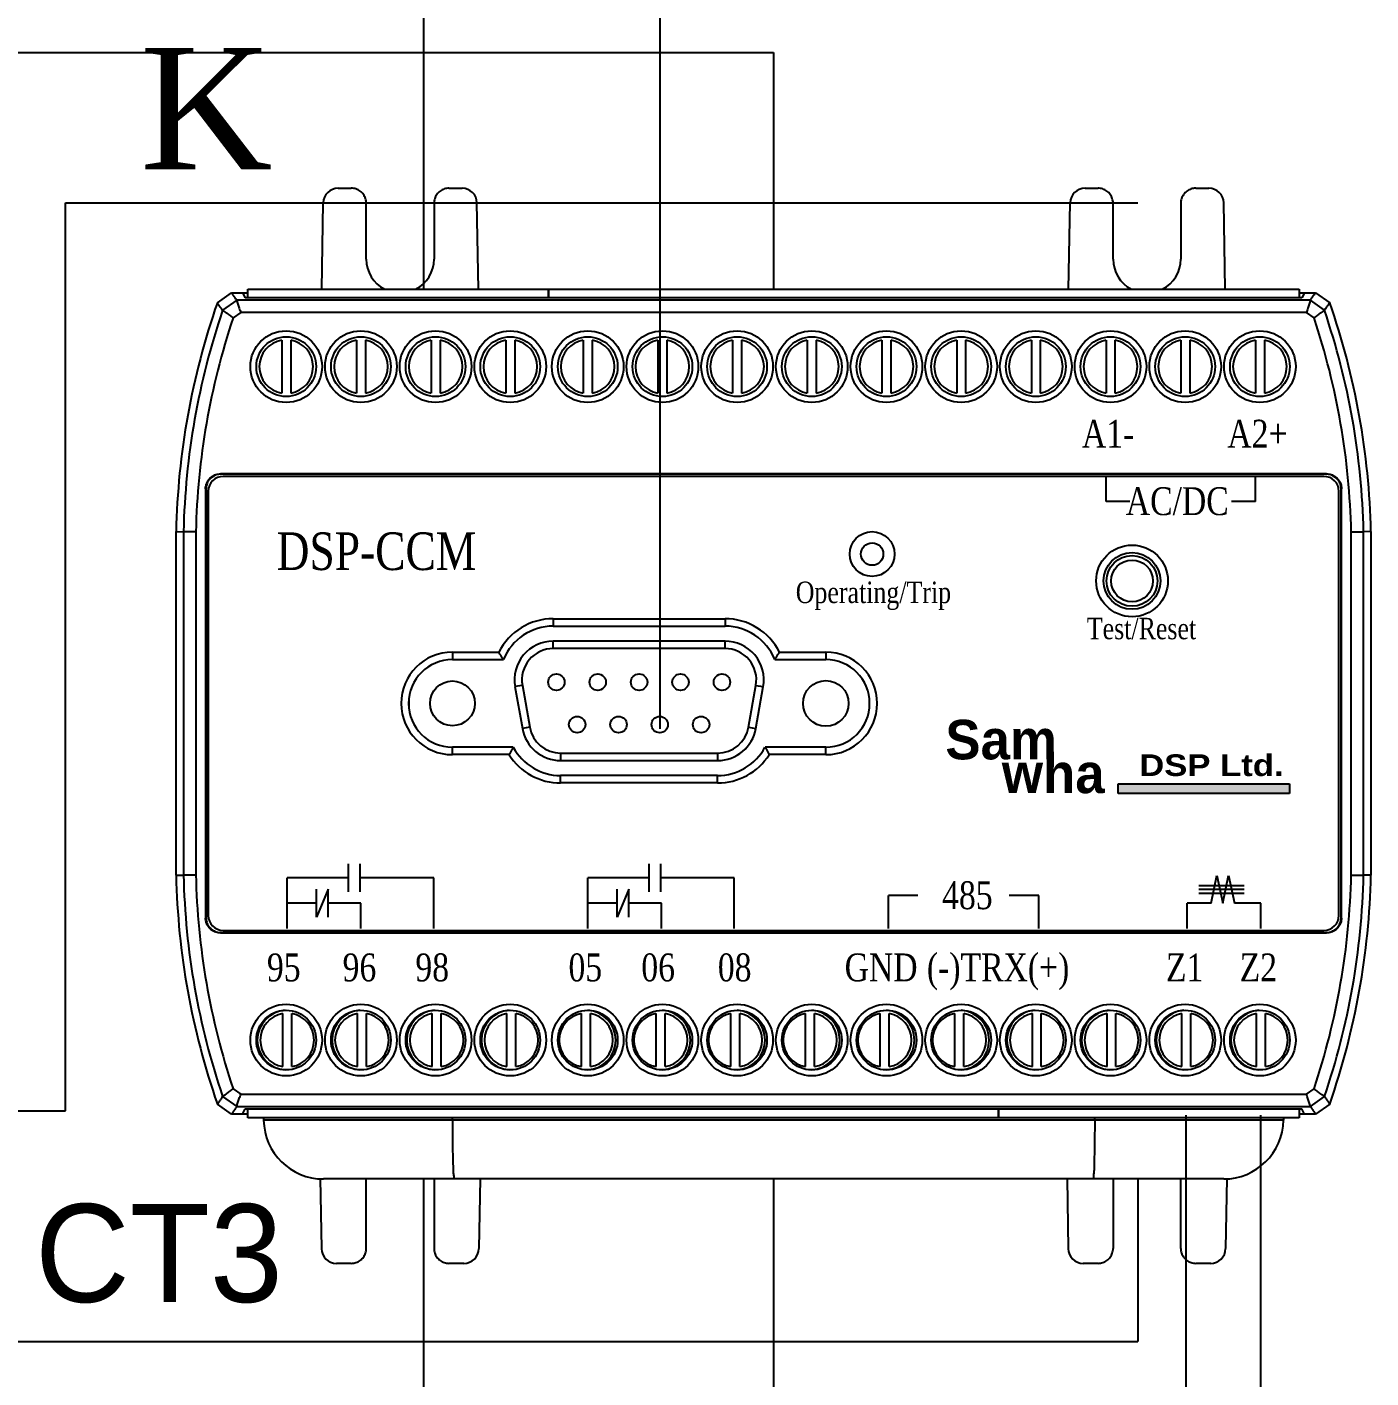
# Model space of a CAD drawing. Header units: millimetres. Extents: x 46 to 886, y 51 to 632.
# Drawn here: x 685.05 to 712.04, y 466.05 to 493.2 of the extents above; entities that cross this region are included whole.
import ezdxf
from ezdxf.enums import TextEntityAlignment as Align

# ---------------------------------------------------------------- set-up
doc = ezdxf.new("R2010")
doc.units = ezdxf.units.MM
for name, color, linetype in [('02___PRT_ALL_AXES', 7, 'Continuous'), ('03___PRT_ALL_CURVES', 7, 'Continuous'), ('40', 4, 'Continuous'), ('ASHADE', 7, 'Continuous'), ('도면층1', 7, 'Continuous')]:
    doc.layers.add(name, color=color, linetype=linetype)
doc.styles.add('ghs', font='NGULIM.TTF')
doc.styles.add('HCM', font='batang.ttc')
doc.styles.add('SS', font='batang.ttc', dxfattribs={"width": 0.8})
doc.styles.get("Standard").update_dxf_attribs({"font": 'BareunDotumPro1.ttf'})

msp = doc.modelspace()

# ---------------------------------------------------------------- hatches: boundary and pattern name
msp.add_hatch(color=5).paths.add_polyline_path([(706.967, 477.798), (706.967, 477.993), (710.409, 477.993), (710.409, 477.798)])

# ---------------------------------------------------------------- linework, layer by layer
at = {"color": 7, "linetype": 'Continuous'}
for p, q in [((691.301, 489.957), (691.564, 489.957)), ((693.525, 489.957), (693.788, 489.957)), ((706.301, 489.957), (706.564, 489.957)), ((708.525, 489.957), (708.788, 489.957)), ((690.971, 487.932), (691.001, 489.662)), ((691.864, 488.532), (691.864, 489.657)), ((693.225, 489.657), (693.225, 488.532)), ((694.118, 487.932), (694.088, 489.662)), ((705.971, 487.932), (706.001, 489.662)), ((706.864, 488.532), (706.864, 489.657)), ((708.225, 489.657), (708.225, 488.532)), ((709.118, 487.932), (709.088, 489.662)), ((688.873, 487.656), (689.156, 487.857)), ((689.156, 487.857), (689.488, 487.857)), ((689.38, 487.857), (689.431, 487.755)), ((710.658, 487.755), (689.431, 487.755)), ((689.488, 487.932), (695.525, 487.932)), ((689.488, 487.755), (689.488, 487.932)), ((695.525, 487.932), (695.525, 487.755)), ((695.526, 487.932), (710.601, 487.932)), ((695.526, 487.755), (695.526, 487.932)), ((710.601, 487.932), (710.601, 487.755)), ((710.601, 487.857), (710.933, 487.857)), ((710.709, 487.857), (710.658, 487.755)), ((710.933, 487.857), (711.216, 487.656)), ((689.262, 487.708), (688.978, 487.505)), ((710.827, 487.708), (689.262, 487.708)), ((711.111, 487.505), (710.827, 487.708)), ((689.342, 487.46), (689.188, 487.35)), ((710.747, 487.46), (689.342, 487.46)), ((710.901, 487.35), (710.747, 487.46)), ((690.166, 486.904), (690.166, 485.84)), ((690.346, 486.904), (690.346, 485.84)), ((691.666, 486.904), (691.666, 485.84)), ((691.846, 486.904), (691.846, 485.84)), ((693.166, 486.904), (693.166, 485.84)), ((693.346, 486.904), (693.346, 485.84)), ((694.666, 486.904), (694.666, 485.84)), ((694.846, 486.904), (694.846, 485.84)), ((696.223, 486.904), (696.223, 485.84)), ((696.403, 486.904), (696.403, 485.84)), ((697.723, 486.904), (697.723, 485.84)), ((697.903, 486.904), (697.903, 485.84)), ((699.223, 486.904), (699.223, 485.84)), ((699.403, 486.904), (699.403, 485.84)), ((700.723, 486.904), (700.723, 485.84)), ((700.903, 486.904), (700.903, 485.84)), ((702.223, 486.904), (702.223, 485.84)), ((702.403, 486.904), (702.403, 485.84)), ((703.723, 486.904), (703.723, 485.84)), ((703.903, 486.904), (703.903, 485.84)), ((705.223, 486.904), (705.223, 485.84)), ((705.403, 486.904), (705.403, 485.84)), ((706.723, 486.904), (706.723, 485.84)), ((706.903, 486.904), (706.903, 485.84)), ((708.223, 486.904), (708.223, 485.84)), ((708.403, 486.904), (708.403, 485.84)), ((709.723, 486.904), (709.723, 485.84)), ((709.903, 486.904), (709.903, 485.84)), ((711.152, 484.219), (688.937, 484.219)), ((688.937, 484.219), (688.944, 484.212)), ((711.145, 484.212), (688.944, 484.212)), ((711.152, 484.219), (711.145, 484.212)), ((711.1, 484.167), (688.99, 484.167)), ((706.724, 483.664), (706.724, 484.173)), ((709.724, 483.664), (709.724, 484.173)), ((688.637, 483.919), (688.637, 475.295)), ((688.637, 483.919), (688.645, 483.912)), ((688.645, 483.912), (688.645, 475.302)), ((688.69, 483.867), (688.69, 475.347)), ((711.4, 475.347), (711.4, 483.867)), ((711.452, 483.919), (711.445, 483.912)), ((711.445, 475.302), (711.445, 483.912)), ((711.452, 475.295), (711.452, 483.919)), ((688.045, 476.157), (688.045, 483.057)), ((688.045, 483.057), (688.193, 483.055)), ((688.045, 476.157), (688.045, 483.057)), ((688.045, 483.057), (688.193, 483.055)), ((688.193, 483.055), (688.193, 476.159)), ((688.442, 483.055), (688.193, 483.055)), ((688.193, 483.055), (688.193, 476.159)), ((688.442, 483.055), (688.193, 483.055)), ((688.442, 483.051), (688.442, 476.163)), ((711.647, 483.055), (711.896, 483.055)), ((711.647, 476.163), (711.647, 483.051)), ((712.045, 483.057), (711.896, 483.055)), ((711.896, 476.159), (711.896, 483.055)), ((712.045, 483.057), (712.045, 476.157)), ((695.62, 481.308), (695.62, 481.158)), ((695.62, 481.308), (699.07, 481.308)), ((699.07, 481.308), (699.07, 481.158)), ((695.62, 481.158), (699.07, 481.158)), ((695.62, 480.708), (695.62, 480.858)), ((699.07, 480.858), (695.62, 480.858)), ((699.07, 480.708), (695.62, 480.708)), ((699.07, 480.708), (699.07, 480.858)), ((693.595, 480.638), (693.595, 480.488)), ((693.595, 480.638), (694.524, 480.638)), ((693.595, 480.488), (694.62, 480.488)), ((700.069, 480.488), (701.095, 480.488)), ((700.165, 480.638), (701.095, 480.638)), ((701.095, 480.638), (701.095, 480.488)), ((694.999, 479.969), (694.851, 479.943)), ((694.851, 479.943), (694.999, 479.103)), ((694.999, 479.969), (695.147, 479.129)), ((699.542, 479.129), (699.69, 479.969)), ((699.69, 479.969), (699.838, 479.943)), ((699.69, 479.103), (699.838, 479.943)), ((695.147, 479.129), (694.999, 479.103)), ((699.542, 479.129), (699.69, 479.103)), ((693.595, 478.577), (693.595, 478.727)), ((694.816, 478.727), (693.595, 478.727)), ((694.731, 478.577), (693.595, 478.577)), ((695.768, 478.608), (695.768, 478.458)), ((695.768, 478.608), (698.921, 478.608)), ((698.921, 478.608), (698.921, 478.458)), ((701.095, 478.727), (699.873, 478.727)), ((701.095, 478.577), (699.958, 478.577)), ((701.095, 478.577), (701.095, 478.727)), ((695.768, 478.458), (698.921, 478.458)), ((695.768, 478.008), (695.768, 478.158)), ((698.921, 478.158), (695.768, 478.158)), ((698.921, 478.008), (695.768, 478.008)), ((698.921, 478.008), (698.921, 478.158)), ((691.51, 475.822), (691.51, 476.383)), ((691.744, 475.822), (691.744, 476.383)), ((697.547, 475.822), (697.547, 476.383)), ((697.781, 475.822), (697.781, 476.383)), ((688.045, 476.157), (688.193, 476.159)), ((688.045, 476.157), (688.193, 476.159)), ((688.442, 476.159), (688.193, 476.159)), ((688.442, 476.159), (688.193, 476.159)), ((690.276, 475.082), (690.276, 476.103)), ((693.219, 475.082), (693.219, 476.103)), ((696.313, 475.082), (696.313, 476.103)), ((699.256, 475.082), (699.256, 476.103)), ((711.647, 476.159), (711.896, 476.159)), ((712.045, 476.157), (711.896, 476.159)), ((690.866, 475.311), (690.866, 475.872)), ((691.1, 475.311), (691.1, 475.872)), ((696.903, 475.311), (696.903, 475.872)), ((697.137, 475.311), (697.137, 475.872)), ((691.756, 475.082), (691.756, 475.591)), ((697.794, 475.082), (697.794, 475.591)), ((702.351, 475.082), (702.351, 475.745)), ((705.37, 475.082), (705.37, 475.745)), ((708.352, 475.082), (708.352, 475.591)), ((709.833, 475.082), (709.833, 475.591)), ((688.637, 475.295), (688.645, 475.302)), ((711.452, 475.295), (711.445, 475.302)), ((688.937, 474.995), (688.944, 475.002)), ((688.937, 474.995), (711.152, 474.995)), ((688.944, 475.002), (711.145, 475.002)), ((688.99, 475.047), (711.1, 475.047)), ((711.152, 474.995), (711.145, 475.002)), ((690.186, 472.31), (690.186, 473.374)), ((690.366, 472.31), (690.366, 473.374)), ((691.686, 472.31), (691.686, 473.374)), ((691.866, 472.31), (691.866, 473.374)), ((693.186, 472.31), (693.186, 473.374)), ((693.366, 472.31), (693.366, 473.374)), ((694.686, 472.31), (694.686, 473.374)), ((694.866, 472.31), (694.866, 473.374)), ((696.186, 472.31), (696.186, 473.374)), ((696.366, 472.31), (696.366, 473.374)), ((697.686, 472.31), (697.686, 473.374)), ((697.866, 472.31), (697.866, 473.374)), ((699.186, 472.31), (699.186, 473.374)), ((699.366, 472.31), (699.366, 473.374)), ((700.686, 472.31), (700.686, 473.374)), ((700.866, 472.31), (700.866, 473.374)), ((702.186, 472.31), (702.186, 473.374)), ((702.366, 472.31), (702.366, 473.374)), ((703.686, 472.31), (703.686, 473.374)), ((703.866, 472.31), (703.866, 473.374)), ((705.243, 472.31), (705.243, 473.374)), ((705.423, 472.31), (705.423, 473.374)), ((706.743, 472.31), (706.743, 473.374)), ((706.923, 472.31), (706.923, 473.374)), ((708.243, 472.31), (708.243, 473.374)), ((708.423, 472.31), (708.423, 473.374)), ((709.743, 472.31), (709.743, 473.374)), ((709.923, 472.31), (709.923, 473.374)), ((689.188, 471.864), (689.342, 471.754)), ((689.342, 471.754), (710.747, 471.754)), ((710.747, 471.754), (710.901, 471.864)), ((689.156, 471.357), (688.873, 471.558)), ((688.978, 471.709), (689.262, 471.506)), ((689.262, 471.506), (710.827, 471.506)), ((689.38, 471.357), (689.431, 471.459)), ((689.431, 471.459), (710.658, 471.459)), ((689.488, 471.282), (689.488, 471.459)), ((704.563, 471.459), (704.563, 471.282)), ((704.564, 471.282), (704.564, 471.459)), ((710.602, 471.459), (710.602, 471.282)), ((710.709, 471.357), (710.658, 471.459)), ((710.827, 471.506), (711.111, 471.709)), ((711.216, 471.558), (710.933, 471.357)), ((689.488, 471.357), (689.156, 471.357)), ((704.563, 471.282), (689.488, 471.282)), ((689.803, 471.282), (689.803, 471.231)), ((710.286, 471.231), (689.803, 471.231)), ((693.594, 471.231), (693.594, 471.282)), ((710.602, 471.282), (704.564, 471.282)), ((706.495, 471.231), (706.495, 471.282)), ((710.287, 471.282), (710.286, 471.231)), ((710.933, 471.357), (710.602, 471.357)), ((690.94, 470.059), (690.964, 468.652)), ((709.086, 470.052), (691.003, 470.052)), ((691.864, 468.657), (691.864, 470.052)), ((693.225, 470.052), (693.225, 468.657)), ((694.149, 470.052), (694.125, 468.652)), ((705.94, 470.052), (705.964, 468.652)), ((706.864, 470.052), (706.864, 468.657)), ((708.225, 468.657), (708.225, 470.052)), ((709.149, 470.059), (709.125, 468.652)), ((691.564, 468.357), (691.264, 468.357)), ((693.825, 468.357), (693.525, 468.357)), ((706.564, 468.357), (706.264, 468.357)), ((708.825, 468.357), (708.525, 468.357))]:
    msp.add_line(p, q, dxfattribs=at)
at = {"color": 0, "linetype": 'ByBlock', "lineweight": 25}
msp.add_line((685.821, 471.424), (685.821, 489.664), dxfattribs=at)
for p, q in [((707.203, 483.664), (706.724, 483.664)), ((709.724, 483.664), (709.244, 483.664)), ((691.51, 476.103), (690.276, 476.103)), ((693.219, 476.103), (691.744, 476.103)), ((697.547, 476.103), (696.313, 476.103)), ((699.256, 476.103), (697.781, 476.103)), ((708.832, 475.591), (708.949, 476.152)), ((708.949, 476.152), (709.066, 475.591)), ((709.066, 475.591), (709.183, 476.152)), ((709.183, 476.152), (709.3, 475.591)), ((691.1, 475.872), (690.866, 475.311)), ((697.137, 475.872), (696.903, 475.311)), ((708.587, 475.949), (709.497, 475.949)), ((708.587, 475.872), (709.497, 475.872)), ((708.587, 475.794), (709.497, 475.794)), ((690.866, 475.591), (690.276, 475.591)), ((691.756, 475.591), (691.1, 475.591)), ((696.903, 475.591), (696.313, 475.591)), ((697.794, 475.591), (697.137, 475.591)), ((702.941, 475.745), (702.351, 475.745)), ((705.37, 475.745), (704.78, 475.745)), ((708.832, 475.591), (708.352, 475.591)), ((709.833, 475.591), (709.3, 475.591))]:
    msp.add_line(p, q)
at = {"color": 5}
for p, q in [((706.967, 477.993), (710.409, 477.993)), ((706.967, 477.798), (706.967, 477.993)), ((710.409, 477.993), (710.409, 477.798)), ((710.409, 477.798), (706.967, 477.798))]:
    msp.add_line(p, q, dxfattribs=at)
at = {"color": 7, "linetype": 'Continuous'}
for centre, radius in [((690.256, 486.372), 0.72), ((690.256, 486.372), 0.6), ((691.756, 486.372), 0.72), ((691.756, 486.372), 0.6), ((693.256, 486.372), 0.72), ((693.256, 486.372), 0.6), ((694.756, 486.372), 0.72), ((694.756, 486.372), 0.6), ((696.313, 486.372), 0.72), ((696.313, 486.372), 0.6), ((697.813, 486.372), 0.72), ((697.813, 486.372), 0.6), ((699.313, 486.372), 0.72), ((699.313, 486.372), 0.6), ((700.813, 486.372), 0.72), ((700.813, 486.372), 0.6), ((702.313, 486.372), 0.72), ((702.313, 486.372), 0.6), ((703.813, 486.372), 0.72), ((703.813, 486.372), 0.6), ((705.313, 486.372), 0.72), ((705.313, 486.372), 0.6), ((706.813, 486.372), 0.72), ((706.813, 486.372), 0.6), ((708.313, 486.372), 0.72), ((708.313, 486.372), 0.6), ((709.813, 486.372), 0.72), ((709.813, 486.372), 0.6), ((707.245, 482.067), 0.72), ((707.245, 482.067), 0.57), ((707.245, 482.067), 0.51), ((707.245, 482.067), 0.42), ((695.683, 480.033), 0.165), ((696.514, 480.033), 0.165), ((697.345, 480.033), 0.165), ((698.176, 480.033), 0.165), ((699.007, 480.033), 0.165), ((696.1, 479.181), 0.165), ((696.931, 479.181), 0.165), ((697.759, 479.181), 0.165), ((698.59, 479.181), 0.165), ((690.256, 472.842), 0.72), ((690.256, 472.842), 0.6), ((691.756, 472.842), 0.72), ((691.756, 472.842), 0.6), ((693.256, 472.842), 0.72), ((693.256, 472.842), 0.6), ((694.756, 472.842), 0.72), ((694.756, 472.842), 0.6), ((696.313, 472.842), 0.72), ((696.313, 472.842), 0.6), ((697.813, 472.842), 0.72), ((697.813, 472.842), 0.6), ((699.313, 472.842), 0.72), ((699.313, 472.842), 0.6), ((700.813, 472.842), 0.72), ((700.813, 472.842), 0.6), ((702.313, 472.842), 0.72), ((702.313, 472.842), 0.6), ((703.813, 472.842), 0.72), ((703.813, 472.842), 0.6), ((705.313, 472.842), 0.72), ((705.313, 472.842), 0.6), ((706.813, 472.842), 0.72), ((706.813, 472.842), 0.6), ((708.313, 472.842), 0.72), ((708.313, 472.842), 0.6), ((709.813, 472.842), 0.72), ((709.813, 472.842), 0.6)]:
    msp.add_circle(centre, radius, dxfattribs=at)
for centre, radius, start, end in [((691.301, 489.657), 0.3, 90, 179), ((693.788, 489.657), 0.3, 1, 90), ((706.301, 489.657), 0.3, 90, 179), ((708.788, 489.657), 0.3, 1, 90), ((692.545, 488.532), 0.68, 180, 242.3898), ((692.545, 488.532), 0.68, 297.6102, 0), ((707.545, 488.532), 0.68, 180, 242.3898), ((707.545, 488.532), 0.68, 297.6102, 0), ((703.041, 482.73), 15, 160.8279, 178.7491), ((703.041, 482.73), 15, 160.8279, 178.7491), ((703.041, 482.73), 14.851, 161.2439, 178.7429), ((703.041, 482.73), 14.851, 161.2439, 178.7429), ((697.048, 482.73), 14.851, 1.2571, 18.7561), ((697.048, 482.73), 15, 1.2509, 19.1721), ((703.041, 482.73), 14.603, 161.5561, 178.7396), ((697.048, 482.73), 14.603, 1.2604, 18.4439), ((690.256, 486.372), 0.54, 99.5941, 260.4059), ((690.256, 486.372), 0.54, 279.5941, 80.4059), ((691.756, 486.372), 0.54, 99.5941, 260.4059), ((691.756, 486.372), 0.54, 279.5941, 80.4059), ((693.256, 486.372), 0.54, 99.5941, 260.4059), ((693.256, 486.372), 0.54, 279.5941, 80.4059), ((694.756, 486.372), 0.54, 99.5941, 260.4059), ((694.756, 486.372), 0.54, 279.5941, 80.4059), ((696.313, 486.372), 0.54, 99.5941, 260.4059), ((696.313, 486.372), 0.54, 279.5941, 80.4059), ((697.813, 486.372), 0.54, 99.5941, 260.4059), ((697.813, 486.372), 0.54, 279.5941, 80.4059), ((699.313, 486.372), 0.54, 99.5941, 260.4059), ((699.313, 486.372), 0.54, 279.5941, 80.4059), ((700.813, 486.372), 0.54, 99.5941, 260.4059), ((700.813, 486.372), 0.54, 279.5941, 80.4059), ((702.313, 486.372), 0.54, 99.5941, 260.4059), ((702.313, 486.372), 0.54, 279.5941, 80.4059), ((703.813, 486.372), 0.54, 99.5941, 260.4059), ((703.813, 486.372), 0.54, 279.5941, 80.4059), ((705.313, 486.372), 0.54, 99.5941, 260.4059), ((705.313, 486.372), 0.54, 279.5941, 80.4059), ((706.813, 486.372), 0.54, 99.5941, 260.4059), ((706.813, 486.372), 0.54, 279.5941, 80.4059), ((708.313, 486.372), 0.54, 99.5941, 260.4059), ((708.313, 486.372), 0.54, 279.5941, 80.4059), ((709.813, 486.372), 0.54, 99.5941, 260.4059), ((709.813, 486.372), 0.54, 279.5941, 80.4059), ((688.99, 483.867), 0.3, 90, 180), ((711.1, 483.867), 0.3, 0, 90), ((695.62, 480.078), 1.23, 90, 152.9436), ((699.07, 480.078), 1.23, 27.0572, 90), ((695.62, 480.078), 1.08, 90, 157.7179), ((699.07, 480.078), 1.08, 22.2821, 90), ((695.62, 480.078), 0.78, 90, 190), ((695.62, 480.078), 0.63, 90, 190), ((699.07, 480.078), 0.78, 350, 90), ((699.07, 480.078), 0.63, 350, 90), ((693.595, 479.607), 1.03, 90, 270), ((693.595, 479.607), 0.88, 90, 270), ((701.095, 479.607), 1.03, 270, 90), ((701.095, 479.607), 0.88, 270, 90), ((695.768, 479.238), 0.78, 190, 270), ((695.768, 479.238), 0.63, 190, 270), ((698.921, 479.238), 0.63, 270, 350), ((698.921, 479.238), 0.78, 270, 350), ((695.768, 479.238), 1.23, 212.5345, 270), ((695.768, 479.238), 1.08, 208.269, 270), ((698.921, 479.238), 1.08, 270, 331.731), ((698.921, 479.238), 1.23, 270, 327.4655), ((703.041, 476.484), 15, 181.2509, 199.1721), ((703.041, 476.484), 15, 181.2509, 199.1721), ((703.041, 476.484), 14.851, 181.2571, 198.7561), ((703.041, 476.484), 14.851, 181.2571, 198.7561), ((703.041, 476.484), 14.603, 181.2604, 198.4439), ((697.048, 476.484), 14.603, 341.5561, 358.7396), ((697.048, 476.484), 14.851, 341.2439, 358.7429), ((697.048, 476.484), 15, 340.8279, 358.7491), ((688.99, 475.347), 0.3, 180, 270), ((711.1, 475.347), 0.3, 270, 0), ((690.276, 472.842), 0.54, 99.5941, 260.4059), ((690.276, 472.842), 0.54, 279.5941, 80.4059), ((691.776, 472.842), 0.54, 99.5941, 260.4059), ((691.776, 472.842), 0.54, 279.5941, 80.4059), ((693.276, 472.842), 0.54, 99.5941, 260.4059), ((693.276, 472.842), 0.54, 279.5941, 80.4059), ((694.776, 472.842), 0.54, 99.5941, 260.4059), ((694.776, 472.842), 0.54, 279.5941, 80.4059), ((696.276, 472.842), 0.54, 99.5941, 260.4059), ((696.276, 472.842), 0.54, 279.5941, 80.4059), ((697.776, 472.842), 0.54, 99.5941, 260.4059), ((697.776, 472.842), 0.54, 279.5941, 80.4059), ((699.276, 472.842), 0.54, 99.5941, 260.4059), ((699.276, 472.842), 0.54, 279.5941, 80.4059), ((700.776, 472.842), 0.54, 99.5941, 260.4059), ((700.776, 472.842), 0.54, 279.5941, 80.4059), ((702.276, 472.842), 0.54, 99.5941, 260.4059), ((702.276, 472.842), 0.54, 279.5941, 80.4059), ((703.776, 472.842), 0.54, 99.5941, 260.4059), ((703.776, 472.842), 0.54, 279.5941, 80.4059), ((705.333, 472.842), 0.54, 99.5941, 260.4059), ((705.333, 472.842), 0.54, 279.5941, 80.4059), ((706.833, 472.842), 0.54, 99.5941, 260.4059), ((706.833, 472.842), 0.54, 279.5941, 80.4059), ((708.333, 472.842), 0.54, 99.5941, 260.4059), ((708.333, 472.842), 0.54, 279.5941, 80.4059), ((709.833, 472.842), 0.54, 99.5941, 260.4059), ((709.833, 472.842), 0.54, 279.5941, 80.4059), ((691.003, 471.252), 1.2, 181, 270), ((709.086, 471.252), 1.2, 270, 359), ((691.264, 468.657), 0.3, 181, 270), ((693.825, 468.657), 0.3, 270, 359), ((706.264, 468.657), 0.3, 181, 270), ((708.825, 468.657), 0.3, 270, 359)]:
    msp.add_arc(centre, radius, start, end, dxfattribs=at)
for points, knots in [([(691.864, 489.657), (691.864, 489.688), (691.854, 489.751), (691.811, 489.836), (691.744, 489.904), (691.659, 489.947), (691.596, 489.957), (691.564, 489.957)], [0, 0, 0, 0, 0.0938533, 0.1877121, 0.2815799, 0.3754568, 0.4693391, 0.4693391, 0.4693391, 0.4693391]), ([(693.525, 489.957), (693.494, 489.957), (693.43, 489.947), (693.346, 489.904), (693.278, 489.836), (693.235, 489.751), (693.225, 489.688), (693.225, 489.657)], [0, 0, 0, 0, 0.0938824, 0.1877592, 0.281627, 0.3754859, 0.4693391, 0.4693391, 0.4693391, 0.4693391]), ([(706.864, 489.657), (706.864, 489.688), (706.854, 489.751), (706.811, 489.836), (706.744, 489.904), (706.659, 489.947), (706.596, 489.957), (706.564, 489.957)], [0, 0, 0, 0, 0.0938533, 0.1877121, 0.2815799, 0.3754568, 0.4693391, 0.4693391, 0.4693391, 0.4693391]), ([(708.525, 489.957), (708.494, 489.957), (708.43, 489.947), (708.346, 489.904), (708.278, 489.836), (708.235, 489.751), (708.225, 489.688), (708.225, 489.657)], [0, 0, 0, 0, 0.0938824, 0.1877592, 0.281627, 0.3754859, 0.4693391, 0.4693391, 0.4693391, 0.4693391]), ([(689.262, 487.708), (689.252, 487.723), (689.229, 487.755), (689.193, 487.805), (689.168, 487.84), (689.156, 487.857)], [0, 0, 0, 0, 0.0536976, 0.11936, 0.1827756, 0.1827756, 0.1827756, 0.1827756]), ([(710.827, 487.708), (710.837, 487.723), (710.86, 487.755), (710.896, 487.805), (710.921, 487.84), (710.933, 487.857)], [0, 0, 0, 0, 0.0534626, 0.1191252, 0.1827756, 0.1827756, 0.1827756, 0.1827756]), ([(688.978, 487.505), (688.968, 487.52), (688.945, 487.552), (688.91, 487.603), (688.885, 487.638), (688.873, 487.656)], [0, 0, 0, 0, 0.0540743, 0.1201944, 0.1840487, 0.1840487, 0.1840487, 0.1840487]), ([(688.978, 487.505), (689.001, 487.488), (689.049, 487.457), (689.117, 487.403), (689.164, 487.368), (689.188, 487.35)], [0, 0, 0, 0, 0.0847402, 0.1718969, 0.2610351, 0.2610351, 0.2610351, 0.2610351]), ([(689.262, 487.708), (689.271, 487.681), (689.285, 487.626), (689.314, 487.544), (689.333, 487.488), (689.342, 487.46)], [0, 0, 0, 0, 0.084861, 0.1719795, 0.2609261, 0.2609261, 0.2609261, 0.2609261]), ([(710.827, 487.708), (710.818, 487.681), (710.804, 487.626), (710.775, 487.544), (710.756, 487.488), (710.747, 487.46)], [0, 0, 0, 0, 0.0848624, 0.1719809, 0.2609261, 0.2609261, 0.2609261, 0.2609261]), ([(711.111, 487.505), (711.088, 487.488), (711.04, 487.457), (710.972, 487.403), (710.925, 487.368), (710.901, 487.35)], [0, 0, 0, 0, 0.0847388, 0.1718955, 0.2610351, 0.2610351, 0.2610351, 0.2610351]), ([(711.111, 487.505), (711.121, 487.52), (711.144, 487.552), (711.179, 487.603), (711.204, 487.638), (711.216, 487.656)], [0, 0, 0, 0, 0.0538377, 0.119958, 0.1840487, 0.1840487, 0.1840487, 0.1840487]), ([(688.637, 483.919), (688.637, 483.951), (688.647, 484.014), (688.69, 484.099), (688.758, 484.166), (688.843, 484.209), (688.906, 484.219), (688.937, 484.219)], [0, 0, 0, 0, 0.093858, 0.1877008, 0.2815377, 0.3753804, 0.4692384, 0.4692384, 0.4692384, 0.4692384]), ([(688.944, 484.212), (688.913, 484.212), (688.85, 484.202), (688.765, 484.159), (688.698, 484.091), (688.654, 484.006), (688.645, 483.943), (688.645, 483.912)], [0, 0, 0, 0, 0.093858, 0.1877007, 0.2815376, 0.3753803, 0.4692384, 0.4692384, 0.4692384, 0.4692384]), ([(711.445, 483.912), (711.445, 483.943), (711.435, 484.006), (711.391, 484.091), (711.324, 484.159), (711.239, 484.202), (711.176, 484.212), (711.145, 484.212)], [0, 0, 0, 0, 0.093858, 0.1877007, 0.2815376, 0.3753803, 0.4692384, 0.4692384, 0.4692384, 0.4692384]), ([(711.152, 484.219), (711.183, 484.219), (711.246, 484.209), (711.331, 484.166), (711.399, 484.099), (711.442, 484.014), (711.452, 483.951), (711.452, 483.919)], [0, 0, 0, 0, 0.093858, 0.1877008, 0.2815377, 0.3753804, 0.4692384, 0.4692384, 0.4692384, 0.4692384]), ([(694.62, 480.488), (694.609, 480.504), (694.588, 480.536), (694.556, 480.586), (694.535, 480.62), (694.524, 480.638)], [0, 0, 0, 0, 0.0582467, 0.117618, 0.1781168, 0.1781168, 0.1781168, 0.1781168]), ([(700.069, 480.488), (700.08, 480.504), (700.101, 480.536), (700.133, 480.586), (700.154, 480.62), (700.165, 480.638)], [0, 0, 0, 0, 0.0582328, 0.1176028, 0.1781154, 0.1781154, 0.1781154, 0.1781154]), ([(694.816, 478.727), (694.807, 478.71), (694.787, 478.678), (694.759, 478.628), (694.74, 478.594), (694.731, 478.577)], [0, 0, 0, 0, 0.0565586, 0.1141599, 0.1728051, 0.1728051, 0.1728051, 0.1728051]), ([(699.873, 478.727), (699.882, 478.71), (699.902, 478.678), (699.93, 478.628), (699.949, 478.594), (699.958, 478.577)], [0, 0, 0, 0, 0.0565586, 0.1141599, 0.1728051, 0.1728051, 0.1728051, 0.1728051]), ([(688.937, 474.995), (688.906, 474.995), (688.843, 475.005), (688.758, 475.048), (688.69, 475.115), (688.647, 475.2), (688.637, 475.263), (688.637, 475.295)], [0, 0, 0, 0, 0.093858, 0.1877008, 0.2815377, 0.3753804, 0.4692384, 0.4692384, 0.4692384, 0.4692384]), ([(688.645, 475.302), (688.645, 475.271), (688.654, 475.208), (688.698, 475.123), (688.765, 475.055), (688.85, 475.012), (688.913, 475.002), (688.944, 475.002)], [0, 0, 0, 0, 0.093858, 0.1877007, 0.2815376, 0.3753803, 0.4692384, 0.4692384, 0.4692384, 0.4692384]), ([(711.145, 475.002), (711.176, 475.002), (711.239, 475.012), (711.324, 475.055), (711.391, 475.123), (711.435, 475.208), (711.445, 475.271), (711.445, 475.302)], [0, 0, 0, 0, 0.093858, 0.1877007, 0.2815376, 0.3753803, 0.4692384, 0.4692384, 0.4692384, 0.4692384]), ([(711.452, 475.295), (711.452, 475.263), (711.442, 475.2), (711.399, 475.115), (711.331, 475.048), (711.246, 475.005), (711.183, 474.995), (711.152, 474.995)], [0, 0, 0, 0, 0.093858, 0.1877008, 0.2815377, 0.3753804, 0.4692384, 0.4692384, 0.4692384, 0.4692384]), ([(688.978, 471.709), (689.001, 471.726), (689.049, 471.757), (689.117, 471.812), (689.164, 471.846), (689.188, 471.864)], [0, 0, 0, 0, 0.0847389, 0.1718956, 0.2610351, 0.2610351, 0.2610351, 0.2610351]), ([(689.262, 471.506), (689.271, 471.533), (689.285, 471.588), (689.314, 471.67), (689.333, 471.726), (689.342, 471.754)], [0, 0, 0, 0, 0.0848624, 0.1719809, 0.2609261, 0.2609261, 0.2609261, 0.2609261]), ([(710.827, 471.506), (710.818, 471.533), (710.804, 471.588), (710.775, 471.67), (710.756, 471.726), (710.747, 471.754)], [0, 0, 0, 0, 0.084861, 0.1719795, 0.2609261, 0.2609261, 0.2609261, 0.2609261]), ([(711.111, 471.709), (711.088, 471.726), (711.04, 471.757), (710.972, 471.812), (710.925, 471.846), (710.901, 471.864)], [0, 0, 0, 0, 0.0847403, 0.171897, 0.261035, 0.261035, 0.261035, 0.261035]), ([(688.978, 471.709), (688.968, 471.695), (688.945, 471.662), (688.91, 471.612), (688.885, 471.576), (688.873, 471.558)], [0, 0, 0, 0, 0.0538377, 0.119958, 0.1840487, 0.1840487, 0.1840487, 0.1840487]), ([(689.262, 471.506), (689.252, 471.491), (689.229, 471.459), (689.193, 471.409), (689.168, 471.374), (689.156, 471.357)], [0, 0, 0, 0, 0.0534626, 0.1191252, 0.1827756, 0.1827756, 0.1827756, 0.1827756]), ([(710.827, 471.506), (710.837, 471.491), (710.86, 471.459), (710.896, 471.409), (710.921, 471.374), (710.933, 471.357)], [0, 0, 0, 0, 0.0536976, 0.11936, 0.1827756, 0.1827756, 0.1827756, 0.1827756]), ([(711.111, 471.709), (711.121, 471.694), (711.144, 471.662), (711.179, 471.611), (711.204, 471.576), (711.216, 471.558)], [0, 0, 0, 0, 0.0540743, 0.1201944, 0.1840487, 0.1840487, 0.1840487, 0.1840487]), ([(693.594, 471.231), (693.594, 471.143), (693.595, 470.972), (693.597, 470.727), (693.6, 470.506), (693.607, 470.327), (693.607, 470.178), (693.624, 470.113), (693.618, 470.052), (693.628, 470.052)], [0, 0, 0, 0, 0.263626, 0.513282, 0.736734, 0.923047, 1.063132, 1.150235, 1.180742, 1.180742, 1.180742, 1.180742]), ([(706.495, 471.231), (706.495, 471.143), (706.495, 470.972), (706.492, 470.727), (706.489, 470.506), (706.482, 470.327), (706.482, 470.178), (706.465, 470.113), (706.471, 470.052), (706.461, 470.052)], [0, 0, 0, 0, 0.263626, 0.513282, 0.736734, 0.923047, 1.063132, 1.150235, 1.180742, 1.180742, 1.180742, 1.180742]), ([(691.564, 468.357), (691.596, 468.357), (691.659, 468.367), (691.744, 468.41), (691.811, 468.478), (691.854, 468.563), (691.864, 468.626), (691.864, 468.657)], [0, 0, 0, 0, 0.0938824, 0.1877592, 0.281627, 0.3754859, 0.4693391, 0.4693391, 0.4693391, 0.4693391]), ([(693.225, 468.657), (693.225, 468.626), (693.235, 468.563), (693.278, 468.478), (693.346, 468.41), (693.43, 468.367), (693.494, 468.357), (693.525, 468.357)], [0, 0, 0, 0, 0.0938533, 0.1877121, 0.2815799, 0.3754568, 0.4693391, 0.4693391, 0.4693391, 0.4693391]), ([(706.564, 468.357), (706.596, 468.357), (706.659, 468.367), (706.744, 468.41), (706.811, 468.478), (706.854, 468.563), (706.864, 468.626), (706.864, 468.657)], [0, 0, 0, 0, 0.0938824, 0.1877592, 0.281627, 0.3754859, 0.4693391, 0.4693391, 0.4693391, 0.4693391]), ([(708.225, 468.657), (708.225, 468.626), (708.235, 468.563), (708.278, 468.478), (708.346, 468.41), (708.43, 468.367), (708.494, 468.357), (708.525, 468.357)], [0, 0, 0, 0, 0.0938533, 0.1877121, 0.2815799, 0.3754568, 0.4693391, 0.4693391, 0.4693391, 0.4693391])]:
    msp.add_open_spline(points, degree=3, knots=knots, dxfattribs=at)
at = {"layer": '02___PRT_ALL_AXES', "color": 7, "linetype": 'Continuous'}
for p, q in [((692.723, 479.495), (692.723, 479.719)), ((701.966, 479.719), (701.966, 479.495))]:
    msp.add_line(p, q, dxfattribs=at)
for centre, radius in [((693.595, 479.607), 0.45), ((701.095, 479.607), 0.458)]:
    msp.add_circle(centre, radius, dxfattribs=at)
for centre, start, end in [((690.276, 472.842), 93.697, 266.3081), ((691.776, 472.842), 93.697, 266.3081), ((693.276, 472.842), 93.697, 266.3081), ((694.776, 472.842), 93.697, 266.3081), ((696.276, 472.842), 273.6946, 86.3057), ((697.776, 472.842), 273.6946, 86.3057), ((699.276, 472.842), 273.6946, 86.3057), ((700.776, 472.842), 273.6946, 86.3057), ((702.276, 472.842), 273.6946, 86.3057), ((703.776, 472.842), 273.6946, 86.3057), ((705.333, 472.842), 94.2284, 265.7792), ((706.833, 472.842), 94.2284, 265.7792), ((708.333, 472.842), 94.2284, 265.7792), ((709.833, 472.842), 94.2284, 265.7792)]:
    msp.add_arc(centre, 0.6, start, end, dxfattribs=at)
at = {"layer": '03___PRT_ALL_CURVES', "color": 4, "linetype": 'Continuous'}
msp.add_circle((702.024, 482.607), 0.225, dxfattribs=at)
at = {"layer": 'ASHADE', "color": 0, "linetype": 'ByBlock', "lineweight": 25, "ltscale": 2}
for p, q in [((697.759, 499.13), (697.759, 479.095)), ((693.016, 496.037), (693.016, 487.932)), ((700.045, 492.683), (700.045, 487.932)), ((693.016, 470.052), (693.016, 460.798)), ((700.045, 470.052), (700.045, 463.453)), ((707.36, 470.052), (707.36, 466.789))]:
    msp.add_line(p, q, dxfattribs=at)
at = {"layer": 'ASHADE', "color": 0, "linetype": 'ByBlock', "lineweight": 25}
for p, q in [((679.436, 492.683), (700.045, 492.683)), ((685.821, 489.664), (707.36, 489.664)), ((684.216, 471.424), (685.821, 471.424)), ((684.216, 466.789), (707.36, 466.789))]:
    msp.add_line(p, q, dxfattribs=at)
at = {"layer": 'ASHADE', "color": 5}
for p, q in [((708.333, 452.069), (708.333, 471.334)), ((709.833, 447.436), (709.833, 471.334))]:
    msp.add_line(p, q, dxfattribs=at)
at = {"layer": '도면층1'}
msp.add_circle((702.024, 482.607), 0.45, dxfattribs=at)

# ---------------------------------------------------------------- texts
at = {"color": 7, "linetype": 'Continuous', "style": 'SS', "width": 0.8}
msp.add_text('DSP-CCM', height=0.756, dxfattribs=at).set_placement((690.063, 482.287))
at = {"color": 20, "insert": (703.495, 479.276), "char_height": 0.7938, "width": 2.85256, "attachment_point": 1}
msp.add_mtext('{\\fPump Demi Bold LET|b0|i0|c0|p2;Sam}', dxfattribs=at)
at = {"color": 5, "insert": (704.631, 478.597), "char_height": 0.7938, "width": 2.85256, "attachment_point": 1}
msp.add_mtext('{\\fPump Demi Bold LET|b0|i0|c0|p2;wha}', dxfattribs=at)
at = {"color": 0, "insert": (707.389, 478.583), "char_height": 0.4354, "width": 3.01923, "attachment_point": 1}
msp.add_mtext('{\\fArial Black|b0|i0|c0|p34;DSP Ltd.}', dxfattribs=at)
at = {"layer": '40', "color": 0, "style": 'SS', "width": 0.8}
for s, height, p in [('A1-', 0.5597, (706.764, 484.746)), ('A2+', 0.5597, (709.764, 484.746)), ('AC/DC', 0.5597, (708.154, 483.39)), ('Operating/Trip', 0.43056, (702.051, 481.623)), ('Test/Reset', 0.4306, (707.435, 480.896)), ('485', 0.5597, (703.938, 475.473)), ('95', 0.5597, (690.207, 474.023)), ('96', 0.5597, (691.727, 474.023)), ('98', 0.5597, (693.189, 474.023)), ('05', 0.5597, (696.264, 474.023)), ('06', 0.5597, (697.727, 474.023)), ('08', 0.5597, (699.264, 474.023)), ('GND', 0.5597, (702.205, 474.023)), ('(-)TRX(+)', 0.5597, (704.555, 474.023)), ('Z1', 0.5597, (708.302, 474.023)), ('Z2', 0.5597, (709.782, 474.023))]:
    msp.add_text(s, height=height, dxfattribs=at).set_placement(p, align=Align.CENTER)
at = {"layer": 'ASHADE', "color": 0, "linetype": 'ByBlock', "lineweight": 25, "style": 'HCM'}
msp.add_text('K', height=2.442, dxfattribs=at).set_placement((687.32, 490.335))
at = {"layer": 'ASHADE', "color": 0, "linetype": 'ByBlock', "lineweight": 25, "ltscale": 2, "style": 'ghs'}
msp.add_text('CT3', height=1.9703, dxfattribs=at).set_placement((685.211, 467.579))

doc.saveas('drawing.dxf')
